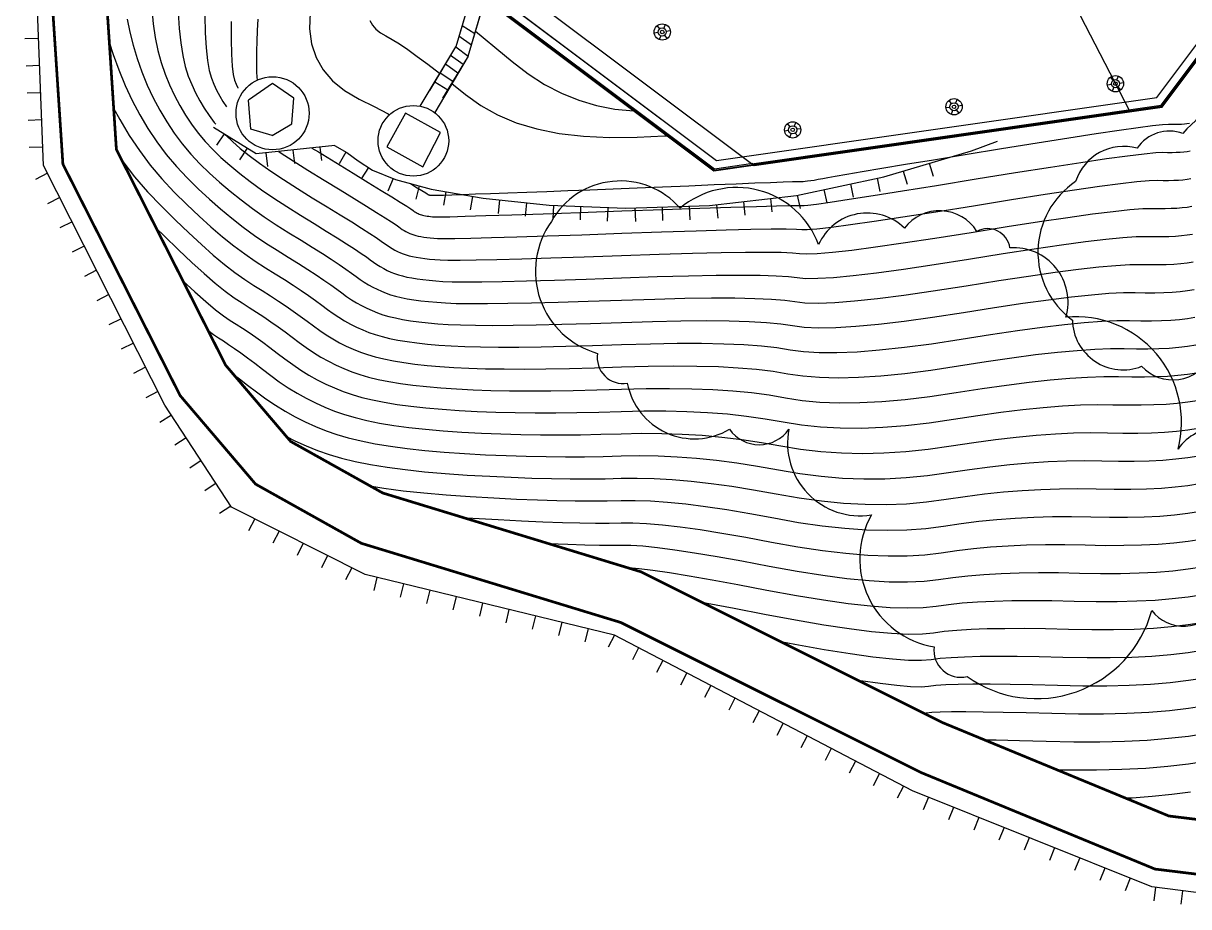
# Model space of a CAD drawing. Extents: x 351134 to 737836, y 2693212 to 3319468.
# Drawn here: x 365582 to 451369, y 3061226 to 3126226 of the extents above; entities that cross this region are included whole.
import ezdxf

# ---------------------------------------------------------------- set-up
doc = ezdxf.new("R2010")
doc.units = 0
doc.linetypes.add('0', pattern=[1, 1])
for name, color, linetype in [('00景观层', 10, 'CONTINUOUS'), ('01佛教小品', 2, 'CONTINUOUS'), ('01小品', 2, 'CONTINUOUS'), ('DGX', 8, 'CONTINUOUS'), ('DLSS', 4, 'CONTINUOUS'), ('DMTZ', 3, 'CONTINUOUS'), ('地貌3', 4, '0'), ('垣栅', 8, '0'), ('居民地', 4, '0'), ('绿化', 3, 'CONTINUOUS')]:
    doc.layers.add(name, color=color, linetype=linetype)
doc.linetypes.add('FENCELINE2', pattern='A,6.35,-2.54,[132,ltypeshp.shx,S=2.54,R=0,X=-2.54,Y=0],-2.54,25.4', length=36.83)

msp = doc.modelspace()

# ---------------------------------------------------------------- linework, layer by layer
at = {"layer": '00景观层', "color": 8}
for p, q in [((449014, 3120757, -355302), (466848, 3144539, -355302)), ((392835, 3133962, -355302), (416617, 3116128, -355302)), ((416617, 3116128, -355302), (449014, 3120757, -355302))]:
    msp.add_line(p, q, dxfattribs=at)
at = {"layer": '00景观层', "color": 31, "linetype": 'FENCELINE2', "ltscale": 150}
msp.add_line((449386, 3120129, -355302), (453063, 3125031, -355302), dxfattribs=at)
at = {"layer": '00景观层', "color": 31, "linetype": 'FENCELINE2'}
for p, q in [((449386, 3120129, -355302), (453063, 3125031, -355302)), ((419405, 3115844, -355302), (449386, 3120129, -355302))]:
    msp.add_line(p, q, dxfattribs=at)
at = {"layer": '00景观层', "color": 11, "linetype": 'Continuous'}
for p in [(419216, 3115893, -355302), (419426, 3115923, -355302)]:
    msp.add_line(p, (449345, 3120199, -355302), dxfattribs=at)
at = {"layer": '00景观层', "color": 11, "linetype": 'Continuous', "elevation": -355302}
for points in [[(419311, 3115755), (416415, 3115341), (392136, 3133548), (387843, 3163591), (406050, 3187870), (415790, 3189262), (419777, 3189831)], [(419290, 3115903), (416456, 3115498), (392276, 3133631), (388000, 3163550), (406133, 3187730), (415811, 3189113), (419798, 3189683)]]:
    msp.add_lwpolyline(points, dxfattribs=at)
at = {"layer": '00景观层', "color": 8, "elevation": -355302, "flags": 128}
msp.add_lwpolyline([(388629, 3163389), (392835, 3133962), (416617, 3116128), (449014, 3120757), (466848, 3144539)], dxfattribs=at)
at = {"layer": '00景观层', "color": 11, "linetype": 'Continuous', "elevation": -355302, "flags": 128}
msp.add_lwpolyline([(391493, 3159253), (395106, 3133973), (419385, 3115766), (449428, 3120059), (453104, 3124961)], dxfattribs=at)
at = {"layer": '00景观层', "linetype": 'Continuous', "flags": 128}
for points, elevation in [([(399087, 3130141), (397425, 3124492)], -317242), ([(398329, 3123807), (399993, 3129454)], -317242), ([(398571, 3124626), (397653, 3125268)], -317066), ([(398812, 3125446), (397881, 3126044)], -316889), ([(394802, 3120129), (397425, 3124492)], -318392), ([(397425, 3124492), (398329, 3123807)], -317244), ([(398329, 3123807), (395864, 3119652)], -317242), ([(397953, 3123188), (397039, 3123850)], -317473), ([(397577, 3122569), (396653, 3123209)], -317703), ([(395882, 3121926), (396826, 3121331)], -318162), ([(397202, 3121950), (396268, 3122567)], -317934)]:
    msp.add_lwpolyline(points, dxfattribs=dict(at, elevation=elevation))
at = {"layer": '00景观层', "linetype": 'Continuous'}
for points in [[(399087, 3130141), (397425, 3124492)], [(398329, 3123807), (399993, 3129454)], [(398571, 3124626), (397653, 3125268)], [(398812, 3125446), (397881, 3126044)], [(394802, 3120129), (397425, 3124492)], [(397425, 3124492), (398329, 3123807)], [(398329, 3123807), (395864, 3119652)], [(397953, 3123188), (397039, 3123850)], [(397577, 3122569), (396653, 3123209)], [(395882, 3121926), (396826, 3121331)], [(397202, 3121950), (396268, 3122567)]]:
    msp.add_lwpolyline(points, dxfattribs=at)
at = {"layer": '00景观层', "color": 31, "linetype": 'FENCELINE2', "ltscale": 150}
msp.add_lwpolyline([(399582, 3128059), (416436, 3115420), (449386, 3120129), (449386, 3120129)], dxfattribs=at)
at = {"layer": '00景观层', "color": 11, "linetype": 'Continuous'}
msp.add_lwpolyline([(419426, 3115923), (449345, 3120199), (453021, 3125101)], dxfattribs=at)
at = {"layer": '00景观层', "color": 8}
msp.add_lwpolyline([(419426, 3115923), (449345, 3120199)], dxfattribs=at)
at = {"layer": '00景观层', "linetype": 'Continuous'}
for centre, radius in [((383931, 3119606, -318900), 2691), ((383931, 3119606, -318900), 2691), ((394295, 3117580, -544830), 2599), ((394295, 3117580, -544830), 2599)]:
    msp.add_circle(centre, radius, dxfattribs=at)
at = {"layer": '01佛教小品', "linetype": 'Continuous'}
for p, q in [((412840, 3126143, -355302), (412728, 3125863, -355302)), ((412320, 3125543, -355302), (412022, 3125501, -355302)), ((412432, 3125821, -355302), (412246, 3126058, -355302)), ((412505, 3125308, -355302), (412393, 3125029, -355302)), ((412987, 3125114, -355302), (412801, 3125351, -355302)), ((413210, 3125671, -355302), (412912, 3125628, -355302)), ((445605, 3122254, -355302), (445791, 3122017, -355302)), ((446087, 3122059, -355302), (446199, 3122338, -355302)), ((446271, 3121824, -355302), (446569, 3121866, -355302)), ((445381, 3121697, -355302), (445679, 3121739, -355302)), ((445752, 3121225, -355302), (445864, 3121504, -355302)), ((446160, 3121546, -355302), (446346, 3121310, -355302)), ((433911, 3120319, -355302), (433726, 3120556, -355302)), ((434320, 3120641, -355302), (434207, 3120361, -355302)), ((434690, 3120169, -355302), (434392, 3120126, -355302)), ((433800, 3120042, -355302), (433502, 3119999, -355302)), ((433985, 3119806, -355302), (433873, 3119527, -355302)), ((434467, 3119612, -355302), (434281, 3119849, -355302)), ((422032, 3118621, -355302), (421846, 3118858, -355302)), ((422440, 3118943, -355302), (422328, 3118664, -355302)), ((422811, 3118471, -355302), (422513, 3118429, -355302)), ((421921, 3118344, -355302), (421623, 3118301, -355302)), ((422105, 3118109, -355302), (421993, 3117829, -355302)), ((422587, 3117914, -355302), (422401, 3118151, -355302))]:
    msp.add_line(p, q, dxfattribs=at)
for centre, radius in [((412616, 3125586, -355302), 600), ((412616, 3125586, -355302), 299), ((412616, 3125586, -355302), 131), ((445975, 3121782, -355302), 600), ((445975, 3121782, -355302), 299), ((445975, 3121782, -355302), 131), ((434096, 3120084, -355302), 600), ((434096, 3120084, -355302), 299), ((434096, 3120084, -355302), 131), ((422217, 3118386, -355302), 600), ((422217, 3118386, -355302), 299), ((422217, 3118386, -355302), 131)]:
    msp.add_circle(centre, radius, dxfattribs=at)
at = {"layer": '01小品', "color": 2, "linetype": '0'}
for points, elevation in [([(385501, 3120716), (383930, 3121797), (382161, 3120581)], -319082), ([(383895, 3117974), (382328, 3118436), (382158, 3120576)], -319082), ([(385352, 3118824), (385501, 3120707)], -319082), ([(396293, 3118194), (393727, 3119614), (392354, 3117133), (394994, 3115673), (396293, 3118194)], -318478), ([(383895, 3117974), (385352, 3118824)], -319082)]:
    msp.add_lwpolyline(points, dxfattribs=dict(at, elevation=elevation))
for points in [[(385501, 3120716), (383930, 3121797), (382161, 3120581)], [(383895, 3117974), (382328, 3118436), (382158, 3120576)], [(385352, 3118824), (385501, 3120707)], [(396293, 3118194), (393727, 3119614), (392354, 3117133), (394994, 3115673), (396293, 3118194)], [(383895, 3117974), (385352, 3118824)]]:
    msp.add_lwpolyline(points, dxfattribs=at)
at = {"layer": 'DGX', "color": 8, "linetype": 'Continuous'}
for points, elevation in [([(375033, 3127243), (375140, 3126188), (375292, 3125185), (375489, 3124236), (375731, 3123340), (376018, 3122496), (376344, 3121695), (376702, 3120924), (377093, 3120184), (377516, 3119474), (377972, 3118795), (378460, 3118146), (378981, 3117528), (379534, 3116940), (380134, 3116364), (380792, 3115779), (381511, 3115187), (382289, 3114586), (383126, 3113977), (384023, 3113360), (384979, 3112735), (385994, 3112102), (386989, 3111493), (387883, 3110941), (388676, 3110446), (389368, 3110007), (389959, 3109625), (390449, 3109299), (390839, 3109031), (391127, 3108819), (391367, 3108641), (391612, 3108475), (391862, 3108320), (392118, 3108178), (392378, 3108047), (392643, 3107927), (392913, 3107820), (393189, 3107724), (393483, 3107638), (393811, 3107559), (394171, 3107487), (394565, 3107422), (394991, 3107365), (395451, 3107315), (395944, 3107271), (396470, 3107236), (397150, 3107211), (398106, 3107204), (399337, 3107212), (400844, 3107237), (402626, 3107278), (404683, 3107336), (407016, 3107409), (409625, 3107499), (412230, 3107586), (414552, 3107648), (416591, 3107686), (418348, 3107700), (419822, 3107691), (421014, 3107657), (421922, 3107599), (422548, 3107517), (423170, 3107457), (424064, 3107462), (425231, 3107533), (426672, 3107670), (428385, 3107873), (430371, 3108143), (432630, 3108478), (435163, 3108879), (437702, 3109285), (439983, 3109634), (442006, 3109927), (443771, 3110164), (445277, 3110344), (446525, 3110468), (447514, 3110535), (448245, 3110546), (448831, 3110535), (449384, 3110535), (449903, 3110548), (450390, 3110573), (450843, 3110610), (451264, 3110659), (451652, 3110720)], 52698), ([(376987, 3127023), (377057, 3125852), (377166, 3124798), (377313, 3123863), (377498, 3123045), (377722, 3122345), (377977, 3121716), (378258, 3121112), (378565, 3120531), (378897, 3119974), (379255, 3119441), (379638, 3118932), (379742, 3118808)], 53698), ([(386689, 3127020), (386653, 3125819), (386801, 3124715), (387133, 3123709), (387648, 3122799), (388347, 3121986), (389230, 3121270), (390296, 3120651), (391409, 3120094), (392431, 3119562), (392544, 3119501)], 57698), ([(373223, 3126524), (373419, 3125572), (373666, 3124609), (373965, 3123634), (374315, 3122647), (374711, 3121673), (375146, 3120737), (375621, 3119837), (376135, 3118974), (376689, 3118149), (377282, 3117360), (377915, 3116609), (378588, 3115895), (379296, 3115207), (380035, 3114534), (380806, 3113876), (381608, 3113233), (382442, 3112605), (383307, 3111992), (384204, 3111395), (385132, 3110812), (386035, 3110258), (386857, 3109749), (387597, 3109282), (388256, 3108860), (388834, 3108481), (389330, 3108145), (389746, 3107853), (390079, 3107605), (390376, 3107385), (390678, 3107180), (390987, 3106990), (391301, 3106814), (391622, 3106653), (391950, 3106506), (392283, 3106373), (392623, 3106255), (392986, 3106149), (393389, 3106051), (393834, 3105962), (394320, 3105883), (394846, 3105812), (395413, 3105750), (396021, 3105697), (396670, 3105652), (397458, 3105621), (398483, 3105606), (399746, 3105607), (401246, 3105625), (402984, 3105659), (404959, 3105710), (407171, 3105777), (409621, 3105861), (412068, 3105939), (414271, 3105992), (416231, 3106017), (417948, 3106016), (419420, 3105989), (420650, 3105935), (421635, 3105855), (422378, 3105748), (423117, 3105662), (424096, 3105641), (425313, 3105687), (426769, 3105800), (428463, 3105979), (430396, 3106224), (432568, 3106536), (434979, 3106914), (437393, 3107299), (439577, 3107630), (441531, 3107906), (443253, 3108129), (444745, 3108298), (446006, 3108413), (447037, 3108474), (447837, 3108482), (448502, 3108469), (449131, 3108470), (449722, 3108484), (450275, 3108513), (450791, 3108555), (451269, 3108610), (451710, 3108679)], 51698), ([(378941, 3126803), (378974, 3125516), (379039, 3124411), (379136, 3123490), (379265, 3122751), (379425, 3122194), (379610, 3121738), (379814, 3121299), (380037, 3120877), (380278, 3120473), (380536, 3120089)], 54698), ([(380886, 3126365), (380885, 3125041), (380910, 3123946), (380958, 3123082), (381031, 3122448), (381128, 3122043), (381244, 3121760), (381371, 3121487), (381385, 3121459)], 55698), ([(382841, 3126533), (382794, 3125686), (382765, 3124896), (382746, 3124196), (382737, 3123587), (382737, 3123068), (382746, 3122638), (382765, 3122300), (382794, 3122051), (382795, 3122045)], 56698), ([(391090, 3126424), (391280, 3126088), (391538, 3125788), (391864, 3125524), (392257, 3125295), (392723, 3125043), (393266, 3124710), (393886, 3124293), (394583, 3123795), (395356, 3123214), (396207, 3122551), (396241, 3122523)], 58698), ([(398871, 3125646), (399437, 3125177), (400446, 3124339), (401559, 3123414), (402740, 3122508), (403953, 3121731), (405199, 3121083), (406478, 3120563), (407788, 3120172), (409132, 3119910), (410508, 3119776), (410627, 3119776)], 59698), ([(371919, 3124755), (372198, 3123928), (372612, 3122798), (373077, 3121652), (373590, 3120549), (374149, 3119490), (374754, 3118475), (375406, 3117503), (376105, 3116575), (376850, 3115690), (377641, 3114850), (378458, 3114050), (379278, 3113289), (380101, 3112565), (380928, 3111880), (381758, 3111233), (382592, 3110625), (383429, 3110054), (384269, 3109522), (385080, 3109024), (385830, 3108556), (386518, 3108119), (387144, 3107712), (387709, 3107336), (388211, 3106991), (388653, 3106676), (389032, 3106391), (389384, 3106130), (389744, 3105886), (390111, 3105660), (390485, 3105451), (390867, 3105259), (391256, 3105084), (391653, 3104926), (392056, 3104786), (392488, 3104659), (392968, 3104543), (393497, 3104438), (394075, 3104343), (394701, 3104259), (395375, 3104185), (396098, 3104122), (396869, 3104069), (397765, 3104030), (398860, 3104008), (400154, 3104002), (401648, 3104013), (403341, 3104040), (405234, 3104084), (407326, 3104145), (409617, 3104222), (411907, 3104293), (413991, 3104335), (415871, 3104348), (417547, 3104332), (419019, 3104288), (420286, 3104214), (421348, 3104111), (422207, 3103979), (423065, 3103867), (424127, 3103821), (425394, 3103842), (426866, 3103930), (428542, 3104084), (430422, 3104306), (432506, 3104595), (434795, 3104950), (437085, 3105313), (439171, 3105625), (441055, 3105886), (442736, 3106095), (444213, 3106253), (445488, 3106359), (446559, 3106414), (447428, 3106418), (448174, 3106403), (448878, 3106404), (449540, 3106421), (450160, 3106452), (450738, 3106499), (451274, 3106562), (451768, 3106639)], 50698), ([(397121, 3121817), (397135, 3121806), (398140, 3120978), (399250, 3120169), (400494, 3119480), (401872, 3118910), (403384, 3118460), (405030, 3118129), (406811, 3117918), (408725, 3117827), (410773, 3117855), (412791, 3117937), (413066, 3117947)], 58698), ([(372233, 3119983), (372676, 3119143), (373373, 3117975), (374123, 3116857), (374927, 3115789), (375784, 3114772), (376695, 3113805), (377620, 3112893), (378521, 3112043), (379397, 3111255), (380248, 3110527), (381075, 3109861), (381877, 3109257), (382654, 3108713), (383407, 3108231), (384126, 3107789), (384803, 3107364), (385439, 3106956), (386032, 3106565), (386583, 3106192), (387092, 3105836), (387560, 3105498), (387985, 3105177), (388393, 3104875), (388810, 3104592), (389235, 3104330), (389669, 3104087), (390112, 3103865), (390563, 3103662), (391022, 3103479), (391490, 3103316), (391991, 3103170), (392547, 3103035), (393160, 3102913), (393830, 3102803), (394555, 3102706), (395337, 3102620), (396175, 3102547), (397069, 3102486), (398072, 3102439), (399237, 3102410), (400563, 3102397), (402050, 3102400), (403699, 3102421), (405509, 3102458), (407481, 3102512), (409614, 3102583), (411745, 3102647), (413711, 3102679), (415512, 3102679), (417147, 3102648), (418617, 3102586), (419922, 3102492), (421061, 3102367), (422036, 3102210), (423012, 3102072), (424159, 3102000), (425476, 3101996), (426963, 3102059), (428620, 3102190), (430447, 3102388), (432444, 3102653), (434611, 3102986), (436776, 3103328), (438765, 3103621), (440579, 3103865), (442218, 3104061), (443681, 3104207), (444969, 3104305), (446082, 3104354), (447019, 3104354), (447845, 3104338), (448625, 3104339), (449358, 3104357), (450045, 3104392), (450685, 3104444), (451279, 3104513), (451826, 3104599)], 49698), ([(394088, 3114429), (394461, 3114202), (394925, 3113917), (395210, 3113741), (395316, 3113674), (395332, 3113662), (395348, 3113651), (395365, 3113641), (395382, 3113631), (395399, 3113623), (395417, 3113615), (395435, 3113608), (395453, 3113601), (395473, 3113595), (395495, 3113590), (395519, 3113585), (395545, 3113581), (395573, 3113577), (395604, 3113574), (395636, 3113571), (395671, 3113569), (395790, 3113570), (396074, 3113577), (396523, 3113591), (397137, 3113611), (397916, 3113637), (398860, 3113670), (399969, 3113709), (401244, 3113754), (402639, 3113805), (404112, 3113860), (405662, 3113919), (407289, 3113982), (408994, 3114050), (410776, 3114122), (412635, 3114198), (414571, 3114278), (416429, 3114355), (418052, 3114421), (419441, 3114476), (420594, 3114521), (421513, 3114554), (422198, 3114577), (422648, 3114589), (422863, 3114591), (422979, 3114592), (423132, 3114603), (423320, 3114624), (423546, 3114655), (423807, 3114696), (424105, 3114747), (424440, 3114808), (424810, 3114880), (425350, 3114980), (426192, 3115128), (427335, 3115323), (428781, 3115565), (430528, 3115855), (432577, 3116192), (434927, 3116577), (437580, 3117009), (440225, 3117436), (442553, 3117805), (444566, 3118116), (446261, 3118369), (447641, 3118564), (448704, 3118702), (449450, 3118781), (449881, 3118802), (450145, 3118797), (450395, 3118797), (450629, 3118803), (450849, 3118814), (451054, 3118831), (451244, 3118853), (451419, 3118880)], 56698), ([(380427, 3118042), (380481, 3117985), (380971, 3117521), (381550, 3117025), (382215, 3116497), (382969, 3115939), (383810, 3115349), (384738, 3114728), (385754, 3114076), (386857, 3113392), (387944, 3112728), (388910, 3112134), (389755, 3111609), (390480, 3111154), (391085, 3110769), (391568, 3110454), (391932, 3110208), (392174, 3110032), (392358, 3109896), (392546, 3109769), (392738, 3109650), (392934, 3109541), (393133, 3109441), (393337, 3109349), (393544, 3109267), (393755, 3109193), (393980, 3109127), (394232, 3109067), (394508, 3109012), (394810, 3108962), (395137, 3108918), (395489, 3108879), (395867, 3108846), (396270, 3108819), (396843, 3108802), (397729, 3108802), (398929, 3108817), (400442, 3108849), (402268, 3108897), (404408, 3108961), (406862, 3109042), (409628, 3109138), (412391, 3109232), (414832, 3109304), (416951, 3109355), (418748, 3109385), (420224, 3109392), (421377, 3109379), (422209, 3109343), (422719, 3109287), (423222, 3109252), (424032, 3109283), (425150, 3109379), (426574, 3109541), (428306, 3109768), (430346, 3110061), (432692, 3110419), (435346, 3110843), (438011, 3111270), (440389, 3111638), (442482, 3111948), (444288, 3112198), (445809, 3112389), (447043, 3112522), (447992, 3112595), (448654, 3112610), (449159, 3112600), (449636, 3112601), (450085, 3112612), (450505, 3112633), (450896, 3112665), (451259, 3112707), (451593, 3112760)], 53698), ([(384389, 3116791), (384493, 3116721), (385453, 3116096), (386529, 3115416), (387720, 3114682), (388898, 3113963), (389936, 3113326), (390835, 3112772), (391592, 3112301), (392210, 3111913), (392687, 3111608), (393025, 3111386), (393221, 3111246), (393349, 3111151), (393480, 3111063), (393614, 3110980), (393750, 3110904), (393889, 3110835), (394030, 3110771), (394174, 3110714), (394321, 3110663), (394478, 3110617), (394653, 3110575), (394845, 3110536), (395055, 3110502), (395282, 3110471), (395527, 3110444), (395790, 3110421), (396071, 3110402), (396536, 3110393), (397352, 3110400), (398520, 3110423), (400040, 3110461), (401911, 3110516), (404133, 3110587), (406707, 3110674), (409632, 3110777), (412553, 3110878), (415112, 3110961), (417311, 3111024), (419149, 3111069), (420625, 3111094), (421741, 3111100), (422496, 3111087), (422890, 3111056), (423275, 3111047), (424001, 3111103), (425068, 3111225), (426477, 3111411), (428228, 3111662), (430320, 3111979), (432754, 3112361), (435530, 3112807), (438319, 3113256), (440795, 3113643), (442957, 3113968), (444806, 3114232), (446341, 3114435), (447562, 3114576), (448469, 3114656), (449063, 3114674), (449488, 3114666), (449889, 3114666), (450266, 3114676), (450619, 3114694), (450949, 3114720), (451254, 3114756), (451535, 3114800)], 54698), ([(386831, 3117051), (387304, 3116757), (388582, 3115973), (389853, 3115198), (390963, 3114519), (391914, 3113936), (392705, 3113448), (393335, 3113057), (393806, 3112762), (394118, 3112563), (394269, 3112460), (394341, 3112407), (394414, 3112357), (394489, 3112311), (394566, 3112268), (394644, 3112229), (394723, 3112193), (394805, 3112161), (394887, 3112132), (394975, 3112106), (395074, 3112082), (395182, 3112061), (395300, 3112041), (395428, 3112024), (395566, 3112009), (395713, 3111996), (395871, 3111985), (396229, 3111984), (396975, 3111998), (398112, 3112028), (399638, 3112074), (401553, 3112135), (403858, 3112213), (406552, 3112307), (409636, 3112416), (412714, 3112525), (415392, 3112617), (417671, 3112693), (419549, 3112753), (421027, 3112795), (422105, 3112822), (422783, 3112832), (423061, 3112825), (423327, 3112842), (423969, 3112924), (424987, 3113070), (426380, 3113281), (428150, 3113557), (430295, 3113897), (432816, 3114302), (435714, 3114771), (438628, 3115241), (441201, 3115647), (443433, 3115989), (445323, 3116267), (446872, 3116480), (448080, 3116630), (448947, 3116716), (449472, 3116738), (449817, 3116731), (450142, 3116732), (450448, 3116739), (450734, 3116754), (451001, 3116776), (451249, 3116804), (451477, 3116840)], 55698), ([(372843, 3116132), (372901, 3116050), (373776, 3114932), (374725, 3113835), (375748, 3112759), (376782, 3111736), (377763, 3110798), (378692, 3109944), (379568, 3109174), (380391, 3108489), (381161, 3107889), (381879, 3107373), (382544, 3106941), (383172, 3106554), (383777, 3106171), (384360, 3105792), (384920, 3105418), (385458, 3105048), (385973, 3104682), (386467, 3104320), (386937, 3103963), (387402, 3103619), (387876, 3103298), (388360, 3103000), (388853, 3102724), (389356, 3102471), (389869, 3102240), (390392, 3102032), (390924, 3101847), (391493, 3101680), (392126, 3101528), (392824, 3101389), (393585, 3101264), (394410, 3101152), (395299, 3101055), (396252, 3100972), (397269, 3100903), (398379, 3100849), (399614, 3100812), (400971, 3100791), (402452, 3100788), (404056, 3100802), (405784, 3100832), (407636, 3100880), (409610, 3100944), (411584, 3101000), (413431, 3101022), (415152, 3101010), (416747, 3100964), (418215, 3100884), (419558, 3100771), (420774, 3100623), (421865, 3100441), (422960, 3100276), (424191, 3100180), (425557, 3100150), (427060, 3100189), (428698, 3100296), (430472, 3100470), (432382, 3100712), (434428, 3101022), (436467, 3101342), (438359, 3101617), (440104, 3101845), (441700, 3102026), (443149, 3102162), (444451, 3102251), (445604, 3102293), (446610, 3102290), (447517, 3102272), (448372, 3102273), (449177, 3102293), (449930, 3102332), (450633, 3102389), (451284, 3102464), (451884, 3102559)], 48698), ([(375366, 3111154), (375944, 3110580), (377006, 3109553), (377987, 3108633), (378887, 3107822), (379707, 3107117), (380446, 3106521), (381104, 3106032), (381682, 3105651), (382217, 3105319), (382750, 3104979), (383280, 3104629), (383808, 3104271), (384332, 3103904), (384854, 3103528), (385374, 3103143), (385890, 3102749), (386410, 3102364), (386942, 3102004), (387484, 3101669), (388037, 3101360), (388601, 3101077), (389176, 3100818), (389761, 3100585), (390358, 3100378), (390996, 3100191), (391705, 3100020), (392487, 3099864), (393340, 3099724), (394264, 3099599), (395261, 3099490), (396329, 3099397), (397468, 3099319), (398687, 3099258), (399990, 3099213), (401380, 3099186), (402854, 3099176), (404414, 3099183), (406060, 3099207), (407790, 3099248), (409607, 3099306), (411422, 3099354), (413151, 3099366), (414792, 3099341), (416346, 3099280), (417814, 3099183), (419194, 3099049), (420487, 3098879), (421694, 3098672), (422907, 3098481), (424222, 3098359), (425639, 3098305), (427157, 3098319), (428777, 3098401), (430498, 3098552), (432320, 3098770), (434244, 3099057), (436159, 3099357), (437953, 3099612), (439628, 3099824), (441183, 3099992), (442617, 3100116), (443932, 3100196), (445127, 3100233), (446201, 3100226), (447188, 3100207), (448120, 3100208), (448995, 3100230), (449815, 3100271), (450580, 3100333), (451289, 3100416), (451942, 3100519)], 47698), ([(377330, 3107279), (378207, 3106469), (379023, 3105746), (379731, 3105153), (380329, 3104692), (380819, 3104361), (381263, 3104084), (381724, 3103786), (382201, 3103466), (382696, 3103124), (383207, 3102760), (383735, 3102373), (384281, 3101965), (384843, 3101535), (385419, 3101109), (386008, 3100710), (386608, 3100339), (387221, 3099997), (387846, 3099683), (388482, 3099396), (389131, 3099138), (389792, 3098909), (390498, 3098702), (391284, 3098512), (392150, 3098339), (393095, 3098184), (394119, 3098046), (395222, 3097925), (396406, 3097822), (397668, 3097736), (398994, 3097667), (400367, 3097615), (401788, 3097581), (403256, 3097564), (404772, 3097564), (406335, 3097581), (407945, 3097615), (409603, 3097667), (411261, 3097707), (412870, 3097709), (414432, 3097672), (415946, 3097596), (417412, 3097481), (418830, 3097327), (420201, 3097135), (421523, 3096903), (422855, 3096686), (424254, 3096538), (425721, 3096459), (427254, 3096448), (428855, 3096507), (430523, 3096633), (432258, 3096829), (434060, 3097093), (435850, 3097371), (437547, 3097608), (439153, 3097803), (440665, 3097957), (442086, 3098070), (443414, 3098142), (444649, 3098172), (445793, 3098162), (446860, 3098141), (447867, 3098143), (448814, 3098166), (449701, 3098211), (450527, 3098278), (451294, 3098367), (452000, 3098478)], 46698), ([(379174, 3103640), (379579, 3103326), (379956, 3103071), (380308, 3102850), (380697, 3102594), (381122, 3102303), (381584, 3101977), (382082, 3101615), (382616, 3101219), (383188, 3100788), (383795, 3100322), (384428, 3099853), (385074, 3099416), (385733, 3099009), (386405, 3098633), (387090, 3098289), (387789, 3097975), (388501, 3097692), (389226, 3097439), (390001, 3097212), (390863, 3097004), (391813, 3096815), (392850, 3096644), (393973, 3096493), (395184, 3096361), (396482, 3096247), (397868, 3096153), (399301, 3096076), (400744, 3096017), (402196, 3095976), (403658, 3095952), (405129, 3095945), (406610, 3095955), (408100, 3095983), (409599, 3096028), (411099, 3096061), (412590, 3096053), (414072, 3096003), (415546, 3095912), (417010, 3095780), (418466, 3095606), (419914, 3095391), (421352, 3095134), (422802, 3094891), (424286, 3094718), (425802, 3094613), (427351, 3094578), (428933, 3094612), (430548, 3094715), (432196, 3094887), (433877, 3095129), (435541, 3095386), (437141, 3095603), (438677, 3095783), (440148, 3095923), (441554, 3096025), (442895, 3096088), (444172, 3096112), (445384, 3096098), (446531, 3096076), (447614, 3096077), (448632, 3096102), (449586, 3096151), (450475, 3096223), (451299, 3096319), (452058, 3096438)], 45698), ([(381039, 3100409), (381497, 3100065), (382095, 3099610), (382748, 3099108), (383436, 3098598), (384139, 3098122), (384857, 3097679), (385589, 3097270), (386335, 3096895), (387095, 3096553), (387870, 3096245), (388660, 3095970), (389504, 3095723), (390442, 3095496), (391476, 3095290), (392605, 3095105), (393828, 3094940), (395146, 3094796), (396559, 3094672), (398067, 3094569), (399608, 3094486), (401121, 3094419), (402605, 3094371), (404060, 3094339), (405487, 3094326), (406885, 3094329), (408255, 3094350), (409596, 3094389), (410938, 3094415), (412310, 3094396), (413712, 3094334), (415145, 3094228), (416609, 3094078), (418102, 3093884), (419627, 3093647), (421181, 3093365), (422750, 3093096), (424318, 3092897), (425884, 3092768), (427448, 3092708), (429012, 3092718), (430573, 3092797), (432134, 3092946), (433693, 3093165), (435233, 3093400), (436736, 3093599), (438201, 3093762), (439630, 3093889), (441022, 3093979), (442377, 3094034), (443694, 3094052), (444975, 3094034), (446203, 3094010), (447361, 3094012), (448451, 3094038), (449471, 3094090), (450422, 3094168), (451304, 3094270), (452116, 3094398)], 44698), ([(384958, 3095813), (385579, 3095501), (386402, 3095131), (387240, 3094798), (388093, 3094501), (389006, 3094233), (390021, 3093988), (391139, 3093766), (392360, 3093565), (393683, 3093387), (395108, 3093231), (396636, 3093097), (398267, 3092986), (399916, 3092895), (401498, 3092821), (403013, 3092765), (404462, 3092727), (405845, 3092706), (407160, 3092703), (408410, 3092718), (409592, 3092750), (410776, 3092768), (412030, 3092740), (413353, 3092665), (414745, 3092544), (416207, 3092376), (417739, 3092163), (419340, 3091902), (421010, 3091596), (422698, 3091301), (424349, 3091077), (425965, 3090922), (427545, 3090838), (429090, 3090823), (430599, 3090879), (432072, 3091005), (433509, 3091200), (434924, 3091414), (436330, 3091595), (437726, 3091741), (439113, 3091854), (440490, 3091934), (441858, 3091979), (443217, 3091991), (444566, 3091970), (445874, 3091944), (447108, 3091946), (448269, 3091975), (449356, 3092030), (450369, 3092112), (451309, 3092222), (452175, 3092358)], 43698), ([(391101, 3092192), (392115, 3092025), (393537, 3091834), (395070, 3091666), (396713, 3091523), (398467, 3091403), (400223, 3091304), (401875, 3091223), (403422, 3091160), (404864, 3091115), (406202, 3091087), (407436, 3091078), (408564, 3091086), (409588, 3091112), (410615, 3091122), (411749, 3091083), (412993, 3090996), (414345, 3090860), (415805, 3090675), (417375, 3090441), (419053, 3090158), (420839, 3089827), (422645, 3089506), (424381, 3089256), (426047, 3089076), (427643, 3088967), (429168, 3088929), (430624, 3088961), (432010, 3089063), (433326, 3089236), (434615, 3089429), (435924, 3089590), (437250, 3089721), (438595, 3089820), (439958, 3089888), (441340, 3089925), (442739, 3089931), (444158, 3089906), (445546, 3089879), (446856, 3089881), (448088, 3089911), (449241, 3089970), (450316, 3090057), (451314, 3090173), (452233, 3090318)], 42698), ([(397924, 3089870), (398666, 3089820), (400530, 3089713), (402252, 3089625), (403830, 3089555), (405266, 3089503), (406560, 3089468), (407711, 3089452), (408719, 3089453), (409585, 3089473), (410453, 3089476), (411469, 3089427), (412633, 3089327), (413944, 3089176), (415404, 3088973), (417011, 3088719), (418766, 3088414), (420668, 3088058), (422593, 3087711), (424413, 3087435), (426128, 3087231), (427740, 3087097), (429247, 3087034), (430649, 3087042), (431948, 3087122), (433142, 3087272), (434307, 3087443), (435518, 3087586), (436775, 3087700), (438077, 3087786), (439426, 3087843), (440821, 3087871), (442262, 3087870), (443749, 3087841), (445217, 3087813), (446603, 3087815), (447906, 3087847), (449126, 3087910), (450264, 3088002), (451319, 3088125), (452291, 3088277)], 41698), ([(404216, 3087951), (404239, 3087950), (405669, 3087890), (406918, 3087849), (407986, 3087826), (408874, 3087821), (409581, 3087834), (410292, 3087829), (411189, 3087771), (412273, 3087658), (413544, 3087492), (415002, 3087272), (416647, 3086998), (418479, 3086670), (420497, 3086289), (422540, 3085916), (424444, 3085615), (426210, 3085385), (427837, 3085227), (429325, 3085140), (430675, 3085124), (431886, 3085180), (432958, 3085308), (433998, 3085458), (435112, 3085582), (436299, 3085680), (437560, 3085751), (438894, 3085797), (440303, 3085817), (441784, 3085810), (443340, 3085777), (444889, 3085748), (446350, 3085750), (447724, 3085784), (449011, 3085849), (450211, 3085947), (451324, 3086076), (452349, 3086237)], 40698), ([(410002, 3086186), (410130, 3086183), (410909, 3086114), (411913, 3085989), (413144, 3085808), (414600, 3085570), (416283, 3085276), (418192, 3084926), (420326, 3084520), (422488, 3084121), (424476, 3083794), (426291, 3083539), (427934, 3083356), (429403, 3083245), (430700, 3083206), (431824, 3083239), (432774, 3083343), (433689, 3083472), (434706, 3083577), (435823, 3083659), (437042, 3083717), (438362, 3083751), (439784, 3083762), (441307, 3083750), (442931, 3083713), (444560, 3083682), (446097, 3083684), (447543, 3083720), (448897, 3083789), (450158, 3083891), (451329, 3084027), (452407, 3084197)], 39698), ([(415539, 3083624), (415919, 3083555), (417905, 3083182), (420155, 3082751), (422435, 3082326), (424508, 3081974), (426373, 3081694), (428031, 3081486), (429482, 3081351), (430725, 3081288), (431762, 3081297), (432591, 3081379), (433381, 3081487), (434300, 3081573), (435348, 3081638), (436525, 3081683), (437831, 3081706), (439266, 3081708), (440829, 3081689), (442522, 3081649), (444232, 3081617), (445845, 3081619), (447361, 3081656), (448782, 3081729), (450106, 3081836), (451334, 3081979), (452465, 3082157)], 38698), ([(421336, 3080727), (422383, 3080531), (424539, 3080153), (426454, 3079848), (428128, 3079616), (429560, 3079456), (430751, 3079370), (431700, 3079356), (432407, 3079415), (433072, 3079501), (433894, 3079569), (434872, 3079618), (436007, 3079648), (437299, 3079660), (438747, 3079654), (440352, 3079629), (442114, 3079585), (443903, 3079551), (445592, 3079553), (447180, 3079592), (448667, 3079668), (450053, 3079781), (451339, 3079930), (452523, 3080116)], 37698), ([(426974, 3077911), (427210, 3077872), (428656, 3077662), (429881, 3077515), (430884, 3077431), (431664, 3077409), (432223, 3077451), (432763, 3077515), (433488, 3077564), (434397, 3077597), (435490, 3077614), (436767, 3077615), (438229, 3077600), (439874, 3077568), (441705, 3077521), (443575, 3077485), (445339, 3077488), (446998, 3077529), (448552, 3077608), (450000, 3077726), (451344, 3077882), (452581, 3078076)], 36698), ([(431853, 3075472), (432040, 3075486), (432455, 3075530), (433082, 3075560), (433921, 3075577), (434972, 3075580), (436235, 3075569), (437710, 3075545), (439397, 3075508), (441296, 3075457), (443246, 3075420), (445086, 3075422), (446817, 3075465), (448437, 3075548), (449948, 3075670), (451349, 3075833), (452640, 3076036)], 35698), ([(436305, 3073511), (437191, 3073491), (438920, 3073448), (440887, 3073393), (442918, 3073354), (444833, 3073357), (446635, 3073401), (448322, 3073487), (449895, 3073615), (451354, 3073785), (452698, 3073996)], 34698), ([(441648, 3071307), (442589, 3071289), (444581, 3071291), (446453, 3071338), (448207, 3071427), (449842, 3071560), (451359, 3071736), (452756, 3071956)], 33698), ([(446689, 3069227), (447200, 3069247), (448687, 3069350), (450124, 3069495), (451512, 3069683)], 32698)]:
    msp.add_lwpolyline(points, dxfattribs=dict(at, elevation=elevation))
for points in [[(376987, 3127023), (377057, 3125852), (377166, 3124798), (377313, 3123863), (377498, 3123045), (377722, 3122345), (377977, 3121716), (378258, 3121112), (378565, 3120531), (378897, 3119974), (379255, 3119441), (379638, 3118932), (379742, 3118808)], [(386689, 3127020), (386653, 3125819), (386801, 3124715), (387133, 3123709), (387648, 3122799), (388347, 3121986), (389230, 3121270), (390296, 3120651), (391409, 3120094), (392431, 3119562), (392544, 3119501)], [(378941, 3126803), (378974, 3125516), (379039, 3124411), (379136, 3123490), (379265, 3122751), (379425, 3122194), (379610, 3121738), (379814, 3121299), (380037, 3120877), (380278, 3120473), (380536, 3120089)], [(380886, 3126365), (380885, 3125041), (380910, 3123946), (380958, 3123082), (381031, 3122448), (381128, 3122043), (381244, 3121760), (381371, 3121487), (381385, 3121459)], [(382841, 3126533), (382794, 3125686), (382765, 3124896), (382746, 3124196), (382737, 3123587), (382737, 3123068), (382746, 3122638), (382765, 3122300), (382794, 3122051), (382795, 3122045)], [(391090, 3126424), (391280, 3126088), (391538, 3125788), (391864, 3125524), (392257, 3125295), (392723, 3125043), (393266, 3124710), (393886, 3124293), (394583, 3123795), (395356, 3123214), (396207, 3122551), (396241, 3122523)], [(398871, 3125646), (399437, 3125177), (400446, 3124339), (401559, 3123414), (402740, 3122508), (403953, 3121731), (405199, 3121083), (406478, 3120563), (407788, 3120172), (409132, 3119910), (410508, 3119776), (410627, 3119776)], [(397121, 3121817), (397135, 3121806), (398140, 3120978), (399250, 3120169), (400494, 3119480), (401872, 3118910), (403384, 3118460), (405030, 3118129), (406811, 3117918), (408725, 3117827), (410773, 3117855), (412791, 3117937), (413066, 3117947)], [(394088, 3114429), (394461, 3114202), (394925, 3113917), (395210, 3113741), (395316, 3113674), (395332, 3113662), (395348, 3113651), (395365, 3113641), (395382, 3113631), (395399, 3113623), (395417, 3113615), (395435, 3113608), (395453, 3113601), (395473, 3113595), (395495, 3113590), (395519, 3113585), (395545, 3113581), (395573, 3113577), (395604, 3113574), (395636, 3113571), (395671, 3113569), (395790, 3113570), (396074, 3113577), (396523, 3113591), (397137, 3113611), (397916, 3113637), (398860, 3113670), (399969, 3113709), (401244, 3113754), (402639, 3113805), (404112, 3113860), (405662, 3113919), (407289, 3113982), (408994, 3114050), (410776, 3114122), (412635, 3114198), (414571, 3114278), (416429, 3114355), (418052, 3114421), (419441, 3114476), (420594, 3114521), (421513, 3114554), (422198, 3114577), (422648, 3114589), (422863, 3114591), (422979, 3114592), (423132, 3114603), (423320, 3114624), (423546, 3114655), (423807, 3114696), (424105, 3114747), (424440, 3114808), (424810, 3114880), (425350, 3114980), (426192, 3115128), (427335, 3115323), (428781, 3115565), (430528, 3115855), (432577, 3116192), (434927, 3116577), (437580, 3117009), (440225, 3117436), (442553, 3117805), (444566, 3118116), (446261, 3118369), (447641, 3118564), (448704, 3118702), (449450, 3118781), (449881, 3118802), (450145, 3118797), (450395, 3118797), (450629, 3118803), (450849, 3118814), (451054, 3118831), (451244, 3118853), (451419, 3118880)], [(386831, 3117051), (387304, 3116757), (388582, 3115973), (389853, 3115198), (390963, 3114519), (391914, 3113936), (392705, 3113448), (393335, 3113057), (393806, 3112762), (394118, 3112563), (394269, 3112460), (394341, 3112407), (394414, 3112357), (394489, 3112311), (394566, 3112268), (394644, 3112229), (394723, 3112193), (394805, 3112161), (394887, 3112132), (394975, 3112106), (395074, 3112082), (395182, 3112061), (395300, 3112041), (395428, 3112024), (395566, 3112009), (395713, 3111996), (395871, 3111985), (396229, 3111984), (396975, 3111998), (398112, 3112028), (399638, 3112074), (401553, 3112135), (403858, 3112213), (406552, 3112307), (409636, 3112416), (412714, 3112525), (415392, 3112617), (417671, 3112693), (419549, 3112753), (421027, 3112795), (422105, 3112822), (422783, 3112832), (423061, 3112825), (423327, 3112842), (423969, 3112924), (424987, 3113070), (426380, 3113281), (428150, 3113557), (430295, 3113897), (432816, 3114302), (435714, 3114771), (438628, 3115241), (441201, 3115647), (443433, 3115989), (445323, 3116267), (446872, 3116480), (448080, 3116630), (448947, 3116716), (449472, 3116738), (449817, 3116731), (450142, 3116732), (450448, 3116739), (450734, 3116754), (451001, 3116776), (451249, 3116804), (451477, 3116840)]]:
    msp.add_lwpolyline(points, dxfattribs=at)
at = {"layer": 'DLSS', "linetype": 'Continuous'}
for p, q in [((368496, 3115863, 11466), (367641, 3128860, 11466)), ((368496, 3115863, 11466), (367641, 3128860, 11466)), ((377125, 3098835, 11466), (368496, 3115863, 11466)), ((382683, 3092317, 11466), (377125, 3098835, 11466)), ((390468, 3087963, 11466), (382683, 3092317, 11466)), ((409569, 3082136, 11466), (390468, 3087963, 11466)), ((431631, 3071112, 11466), (409569, 3082136, 11466)), ((448890, 3063993, 11466), (431631, 3071112, 11466)), ((460495, 3062578, 11466), (448890, 3063993, 11466))]:
    msp.add_line(p, q, dxfattribs=at)
at = {"layer": 'DLSS', "linetype": 'Continuous', "const_width": 200, "flags": 128}
for points, elevation in [([(460495, 3062578), (448890, 3063993), (431631, 3071112), (409569, 3082136), (390468, 3087963), (382683, 3092317), (377125, 3098835), (368496, 3115863), (367641, 3128860), (369365, 3139229), (369205, 3145721), (367730, 3156110), (368795, 3168078), (384318, 3187572), (393949, 3202084), (402332, 3209089), (408561, 3210434), (415447, 3208441), (419388, 3202655), (419782, 3194213), (419798, 3189683)], 11466), ([(460312, 3066630), (449913, 3067898), (433289, 3074755), (411057, 3085864), (392045, 3091664), (385261, 3095458), (380477, 3101068), (372433, 3116942), (371662, 3128661), (373373, 3138948), (373198, 3146052), (371755, 3156215), (372672, 3166526), (387555, 3185216), (396960, 3199387), (404140, 3205387), (408418, 3206311), (412951, 3204999), (415445, 3201338), (415782, 3194112), (415801, 3189112)], -355302)]:
    msp.add_lwpolyline(points, dxfattribs=dict(at, elevation=elevation))
at = {"layer": 'DMTZ', "linetype": 'Continuous', "flags": 128}
msp.add_lwpolyline([(583958, 3155115), (574138, 3136491), (554053, 3116506), (543489, 3102665), (531336, 3083372), (501601, 3069450), (460158, 3061226), (448644, 3062694), (431045, 3069744), (409092, 3081205), (390745, 3085664), (380915, 3090631), (375992, 3098139), (367076, 3115754), (366567, 3128473), (368068, 3139011), (367856, 3145200), (366054, 3155738), (365582, 3170567), (383610, 3188023), (392943, 3202311), (393050, 3209309), (398737, 3218066)], dxfattribs=at)
msp.add_lwpolyline([(583958, 3155115), (574138, 3136491), (554053, 3116506), (543489, 3102665), (531336, 3083372), (501601, 3069450), (460158, 3061226), (448644, 3062694), (431045, 3069744), (409092, 3081205), (390745, 3085664), (380915, 3090631), (375992, 3098139), (367076, 3115754), (366567, 3128473), (368068, 3139011), (367856, 3145200), (366054, 3155738), (365582, 3170567), (383610, 3188023), (392943, 3202311), (393050, 3209309), (398737, 3218066)], dxfattribs=at)
at = {"layer": 'DMTZ', "linetype": 'Continuous', "elevation": -355302, "flags": 128}
for points in [[(366701, 3125115), (365702, 3125075)], [(366701, 3125115), (365702, 3125075)], [(366781, 3123116), (365782, 3123076)], [(366781, 3123116), (365782, 3123076)], [(366861, 3121118), (365862, 3121078)], [(366861, 3121118), (365862, 3121078)], [(366941, 3119119), (365942, 3119079)], [(366941, 3119119), (365942, 3119079)], [(367021, 3117121), (366022, 3117081)], [(367021, 3117121), (366022, 3117081)], [(367361, 3115190), (366469, 3114739)], [(367361, 3115190), (366469, 3114739)], [(368264, 3113406), (367372, 3112954)], [(368264, 3113406), (367372, 3112954)], [(369167, 3111621), (368275, 3111170)], [(369167, 3111621), (368275, 3111170)], [(370070, 3109837), (369178, 3109385)], [(370070, 3109837), (369178, 3109385)], [(370974, 3108053), (370081, 3107601)], [(370974, 3108053), (370081, 3107601)], [(371877, 3106268), (370985, 3105816)], [(371877, 3106268), (370985, 3105816)], [(372780, 3104484), (371888, 3104032)], [(372780, 3104484), (371888, 3104032)], [(373683, 3102699), (372791, 3102248)], [(373683, 3102699), (372791, 3102248)], [(374587, 3100915), (373694, 3100463)], [(374587, 3100915), (373694, 3100463)], [(375490, 3099130), (374598, 3098679)], [(375490, 3099130), (374598, 3098679)], [(376479, 3097396), (375643, 3096847)], [(376479, 3097396), (375643, 3096847)], [(377576, 3095723), (376739, 3095175)], [(377576, 3095723), (376739, 3095175)], [(378672, 3094051), (377836, 3093502)], [(378672, 3094051), (377836, 3093502)], [(379769, 3092378), (378933, 3091830)], [(379769, 3092378), (378933, 3091830)], [(380866, 3090706), (380029, 3090157)], [(380866, 3090706), (380029, 3090157)], [(382620, 3089769), (382169, 3088877)], [(382620, 3089769), (382169, 3088877)], [(384405, 3088867), (383954, 3087975)], [(384405, 3088867), (383954, 3087975)], [(386190, 3087965), (385739, 3087073)], [(386190, 3087965), (385739, 3087073)], [(387975, 3087063), (387524, 3086171)], [(387975, 3087063), (387524, 3086171)], [(389760, 3086161), (389309, 3085269)], [(389760, 3086161), (389309, 3085269)], [(391616, 3085452), (391380, 3084480)], [(391616, 3085452), (391380, 3084480)], [(393560, 3084980), (393324, 3084008)], [(393560, 3084980), (393324, 3084008)], [(395503, 3084507), (395267, 3083536)], [(395503, 3084507), (395267, 3083536)], [(397447, 3084035), (397210, 3083063)], [(397447, 3084035), (397210, 3083063)], [(399390, 3083563), (399154, 3082591)], [(399390, 3083563), (399154, 3082591)], [(401333, 3083090), (401097, 3082119)], [(401333, 3083090), (401097, 3082119)], [(403277, 3082618), (403041, 3081646)], [(403277, 3082618), (403041, 3081646)], [(405220, 3082146), (404984, 3081174)], [(405220, 3082146), (404984, 3081174)], [(407164, 3081673), (406928, 3080702)], [(407164, 3081673), (406928, 3080702)], [(409106, 3081198), (408643, 3080311)], [(409106, 3081198), (408643, 3080311)], [(410879, 3080272), (410416, 3079385)], [(410879, 3080272), (410416, 3079385)], [(412652, 3079346), (412189, 3078460)], [(412652, 3079346), (412189, 3078460)], [(414425, 3078421), (413962, 3077534)], [(414425, 3078421), (413962, 3077534)], [(416197, 3077495), (415735, 3076609)], [(416197, 3077495), (415735, 3076609)], [(417970, 3076570), (417508, 3075683)], [(417970, 3076570), (417508, 3075683)], [(419743, 3075644), (419281, 3074757)], [(419743, 3075644), (419281, 3074757)], [(421516, 3074718), (421053, 3073832)], [(421516, 3074718), (421053, 3073832)], [(423289, 3073793), (422826, 3072906)], [(423289, 3073793), (422826, 3072906)], [(425062, 3072867), (424599, 3071981)], [(425062, 3072867), (424599, 3071981)], [(426835, 3071942), (426372, 3071055)], [(426835, 3071942), (426372, 3071055)], [(428608, 3071016), (428145, 3070130)], [(428608, 3071016), (428145, 3070130)], [(430381, 3070090), (429918, 3069204)], [(430381, 3070090), (429918, 3069204)], [(432206, 3069279), (431834, 3068350)], [(432206, 3069279), (431834, 3068350)], [(434063, 3068535), (433691, 3067607)], [(434063, 3068535), (433691, 3067607)], [(435919, 3067791), (435547, 3066863)], [(435919, 3067791), (435547, 3066863)], [(437776, 3067047), (437404, 3066119)], [(437776, 3067047), (437404, 3066119)], [(439632, 3066304), (439261, 3065375)], [(439632, 3066304), (439261, 3065375)], [(441489, 3065560), (441117, 3064632)], [(441489, 3065560), (441117, 3064632)], [(443346, 3064816), (442974, 3063888)], [(443346, 3064816), (442974, 3063888)], [(445202, 3064072), (444830, 3063144)], [(445202, 3064072), (444830, 3063144)], [(447059, 3063329), (446687, 3062400)], [(447059, 3063329), (446687, 3062400)], [(448934, 3062657), (448808, 3061665)], [(448934, 3062657), (448808, 3061665)], [(450918, 3062404), (450791, 3061412)], [(450918, 3062404), (450791, 3061412)]]:
    msp.add_lwpolyline(points, dxfattribs=at)
at = {"layer": 'DMTZ', "linetype": 'Continuous'}
for points in [[(366701, 3125115), (365702, 3125075)], [(366701, 3125115), (365702, 3125075)], [(366781, 3123116), (365782, 3123076)], [(366781, 3123116), (365782, 3123076)], [(366861, 3121118), (365862, 3121078)], [(366861, 3121118), (365862, 3121078)], [(366941, 3119119), (365942, 3119079)], [(366941, 3119119), (365942, 3119079)], [(367021, 3117121), (366022, 3117081)], [(367021, 3117121), (366022, 3117081)], [(367361, 3115190), (366469, 3114739)], [(367361, 3115190), (366469, 3114739)], [(368264, 3113406), (367372, 3112954)], [(368264, 3113406), (367372, 3112954)], [(369167, 3111621), (368275, 3111170)], [(369167, 3111621), (368275, 3111170)], [(370070, 3109837), (369178, 3109385)], [(370070, 3109837), (369178, 3109385)], [(370974, 3108053), (370081, 3107601)], [(370974, 3108053), (370081, 3107601)], [(371877, 3106268), (370985, 3105816)], [(371877, 3106268), (370985, 3105816)], [(372780, 3104484), (371888, 3104032)], [(372780, 3104484), (371888, 3104032)]]:
    msp.add_lwpolyline(points, dxfattribs=at)
at = {"layer": '地貌3', "color": 1, "linetype": '0'}
for p, q in [((380357, 3118086, -319350), (379807, 3117251, -319350)), ((380357, 3118086, -319350), (379807, 3117251, -319350)), ((380357, 3118086, -319350), (379807, 3117251, -319350)), ((380357, 3118086, -319350), (379807, 3117251, -319350)), ((382053, 3117027, -319350), (381503, 3116192, -319350)), ((382053, 3117027, -319350), (381503, 3116192, -319350)), ((382053, 3117027, -319350), (381503, 3116192, -319350)), ((382053, 3117027, -319350), (381503, 3116192, -319350)), ((383443, 3116691, -319350), (383561, 3115697, -319350)), ((383443, 3116691, -319350), (383561, 3115697, -319350)), ((383443, 3116691, -319350), (383561, 3115697, -319350)), ((383443, 3116691, -319350), (383561, 3115697, -319350)), ((385432, 3116902, -319350), (385549, 3115909, -319350)), ((385432, 3116902, -319350), (385549, 3115909, -319350)), ((385432, 3116902, -319350), (385549, 3115909, -319350)), ((385432, 3116902, -319350), (385549, 3115909, -319350)), ((387421, 3117114, -319350), (387538, 3116121, -319350)), ((387421, 3117114, -319350), (387538, 3116121, -319350)), ((387421, 3117114, -319350), (387538, 3116121, -319350)), ((387421, 3117114, -319350), (387538, 3116121, -319350)), ((389335, 3116753, -544830), (388837, 3115886, -544830)), ((389335, 3116753, -544830), (388837, 3115886, -544830)), ((389335, 3116753, -544830), (388837, 3115886, -544830)), ((389335, 3116753, -544830), (388837, 3115886, -544830)), ((432271, 3115927, -544830), (432556, 3114968, -544830)), ((432271, 3115927, -544830), (432556, 3114968, -544830)), ((432271, 3115927, -544830), (432556, 3114968, -544830)), ((432271, 3115927, -544830), (432556, 3114968, -544830)), ((390986, 3115627, -544830), (390457, 3114778, -544830)), ((390986, 3115627, -544830), (390457, 3114778, -544830)), ((390986, 3115627, -544830), (390457, 3114778, -544830)), ((390986, 3115627, -544830), (390457, 3114778, -544830)), ((430354, 3115356, -544830), (430640, 3114398, -544830)), ((430354, 3115356, -544830), (430640, 3114398, -544830)), ((430354, 3115356, -544830), (430640, 3114398, -544830)), ((430354, 3115356, -544830), (430640, 3114398, -544830)), ((392803, 3114802, -544830), (392417, 3113879, -544830)), ((392803, 3114802, -544830), (392417, 3113879, -544830)), ((392803, 3114802, -544830), (392417, 3113879, -544830)), ((392803, 3114802, -544830), (392417, 3113879, -544830)), ((394726, 3114258, -544830), (394467, 3113292, -544830)), ((394726, 3114258, -544830), (394467, 3113292, -544830)), ((394726, 3114258, -544830), (394467, 3113292, -544830)), ((394726, 3114258, -544830), (394467, 3113292, -544830)), ((426471, 3114408, -544830), (426680, 3113430, -544830)), ((426471, 3114408, -544830), (426680, 3113430, -544830)), ((426471, 3114408, -544830), (426680, 3113430, -544830)), ((426471, 3114408, -544830), (426680, 3113430, -544830)), ((428427, 3114826, -544830), (428636, 3113848, -544830)), ((428427, 3114826, -544830), (428636, 3113848, -544830)), ((428427, 3114826, -544830), (428636, 3113848, -544830)), ((428427, 3114826, -544830), (428636, 3113848, -544830)), ((396679, 3113834, -544830), (396508, 3112849, -544830)), ((396679, 3113834, -544830), (396508, 3112849, -544830)), ((396679, 3113834, -544830), (396508, 3112849, -544830)), ((396679, 3113834, -544830), (396508, 3112849, -544830)), ((398649, 3113492, -544830), (398478, 3112506, -544830)), ((398649, 3113492, -544830), (398478, 3112506, -544830)), ((398649, 3113492, -544830), (398478, 3112506, -544830)), ((398649, 3113492, -544830), (398478, 3112506, -544830)), ((420574, 3113337, -544830), (420689, 3112344, -544830)), ((420574, 3113337, -544830), (420689, 3112344, -544830)), ((420574, 3113337, -544830), (420689, 3112344, -544830)), ((420574, 3113337, -544830), (420689, 3112344, -544830)), ((422559, 3113574, 9455071), (422768, 3112596, -544830)), ((422559, 3113574, 9455071), (422768, 3112596, -544830)), ((422559, 3113574, 9455071), (422768, 3112596, -544830)), ((422559, 3113574, 9455071), (422768, 3112596, -544830)), ((424515, 3113991, -544830), (424724, 3113013, -544830)), ((424515, 3113991, -544830), (424724, 3113013, -544830)), ((424515, 3113991, -544830), (424724, 3113013, -544830)), ((424515, 3113991, -544830), (424724, 3113013, -544830)), ((400631, 3113230, -544830), (400527, 3112235, -544830)), ((400631, 3113230, -544830), (400527, 3112235, -544830)), ((400631, 3113230, -544830), (400527, 3112235, -544830)), ((400631, 3113230, -544830), (400527, 3112235, -544830)), ((402620, 3113021, -544830), (402516, 3112027, -544830)), ((402620, 3113021, -544830), (402516, 3112027, -544830)), ((402620, 3113021, -544830), (402516, 3112027, -544830)), ((402620, 3113021, -544830), (402516, 3112027, -544830)), ((404611, 3112833, -544830), (404571, 3111834, -544830)), ((404611, 3112833, -544830), (404571, 3111834, -544830)), ((404611, 3112833, -544830), (404571, 3111834, -544830)), ((404611, 3112833, -544830), (404571, 3111834, -544830)), ((406609, 3112754, -544830), (406570, 3111755, -544830)), ((406609, 3112754, -544830), (406570, 3111755, -544830)), ((406609, 3112754, -544830), (406570, 3111755, -544830)), ((406609, 3112754, -544830), (406570, 3111755, -544830)), ((408608, 3112675, -544830), (408568, 3111676, -544830)), ((408608, 3112675, -544830), (408568, 3111676, -544830)), ((408608, 3112675, -544830), (408568, 3111676, -544830)), ((408608, 3112675, -544830), (408568, 3111676, -544830)), ((410606, 3112644, -544830), (410638, 3111645, -544830)), ((410606, 3112644, -544830), (410638, 3111645, -544830)), ((410606, 3112644, -544830), (410638, 3111645, -544830)), ((410606, 3112644, -544830), (410638, 3111645, -544830)), ((412605, 3112708, -544830), (412637, 3111708, -544830)), ((412605, 3112708, -544830), (412637, 3111708, -544830)), ((412605, 3112708, -544830), (412637, 3111708, -544830)), ((412605, 3112708, -544830), (412637, 3111708, -544830)), ((414604, 3112771, -544830), (414636, 3111771, -544830)), ((414604, 3112771, -544830), (414636, 3111771, -544830)), ((414604, 3112771, -544830), (414636, 3111771, -544830)), ((414604, 3112771, -544830), (414636, 3111771, -544830)), ((416600, 3112877, -544830), (416715, 3111884, -544830)), ((416600, 3112877, -544830), (416715, 3111884, -544830)), ((416600, 3112877, -544830), (416715, 3111884, -544830)), ((416600, 3112877, -544830), (416715, 3111884, -544830)), ((418587, 3113107, -544830), (418702, 3112114, -544830)), ((418587, 3113107, -544830), (418702, 3112114, -544830)), ((418587, 3113107, -544830), (418702, 3112114, -544830)), ((418587, 3113107, -544830), (418702, 3112114, -544830))]:
    msp.add_line(p, q, dxfattribs=at)
at = {"layer": '地貌3', "color": 1, "linetype": '0', "elevation": -319350, "flags": 128}
msp.add_lwpolyline([(388502, 3117229), (382715, 3116613), (379591, 3118565)], dxfattribs=at)
msp.add_lwpolyline([(388502, 3117229), (382715, 3116613), (379591, 3118565)], dxfattribs=at)
at = {"layer": '地貌3', "color": 1, "linetype": '0'}
for points in [[(388502, 3117229), (382715, 3116613), (379591, 3118565)], [(388502, 3117229), (382715, 3116613), (379591, 3118565)], [(388498, 3117234), (389403, 3116714), (390221, 3116104), (391299, 3115432), (392981, 3114727), (395613, 3114020), (399438, 3113354), (404298, 3112846), (409934, 3112623), (416085, 3112818), (422492, 3113560), (428939, 3114935), (435383, 3116853), (437303, 3117545)], [(388498, 3117234), (389403, 3116714), (390221, 3116104), (391299, 3115432), (392981, 3114727), (395613, 3114020), (399438, 3113354), (404298, 3112846), (409934, 3112623), (416085, 3112818), (422492, 3113560), (428939, 3114935), (435383, 3116853), (437303, 3117545)]]:
    msp.add_lwpolyline(points, dxfattribs=at)
at = {"layer": '地貌3', "color": 1, "linetype": '0', "elevation": 9454170}
msp.add_lwpolyline([(388498, 3117234), (389403, 3116714), (390221, 3116104), (391299, 3115432), (392981, 3114727), (395613, 3114020), (399438, 3113354), (404298, 3112846), (409934, 3112623), (416085, 3112818), (422492, 3113560), (428939, 3114935), (435383, 3116853), (437303, 3117545)], dxfattribs=at)
msp.add_lwpolyline([(388498, 3117234), (389403, 3116714), (390221, 3116104), (391299, 3115432), (392981, 3114727), (395613, 3114020), (399438, 3113354), (404298, 3112846), (409934, 3112623), (416085, 3112818), (422492, 3113560), (428939, 3114935), (435383, 3116853), (437303, 3117545)], dxfattribs=at)
at = {"layer": '垣栅', "color": 8, "linetype": '0'}
for points, elevation in [([(399291, 3130835), (397425, 3124492)], -317242), ([(398329, 3123807), (400199, 3130154)], -317242), ([(398571, 3124626), (397653, 3125268)], -317066), ([(398812, 3125446), (397881, 3126044)], -316889), ([(395496, 3121284), (397425, 3124492)], -318392), ([(397425, 3124492), (398329, 3123807)], -317244), ([(398329, 3123807), (396450, 3120712)], -317242), ([(397953, 3123188), (397039, 3123850)], -317473), ([(397577, 3122569), (396653, 3123209)], -317703), ([(395882, 3121926), (396826, 3121331)], -318162), ([(397202, 3121950), (396268, 3122567)], -317934)]:
    msp.add_lwpolyline(points, dxfattribs=dict(at, elevation=elevation))
for points in [[(399291, 3130835), (397425, 3124492)], [(398329, 3123807), (400199, 3130154)], [(398571, 3124626), (397653, 3125268)], [(398812, 3125446), (397881, 3126044)], [(395496, 3121284), (397425, 3124492)], [(397425, 3124492), (398329, 3123807)], [(398329, 3123807), (396450, 3120712)], [(397953, 3123188), (397039, 3123850)], [(397577, 3122569), (396653, 3123209)], [(395882, 3121926), (396826, 3121331)], [(397202, 3121950), (396268, 3122567)]]:
    msp.add_lwpolyline(points, dxfattribs=at)
at = {"layer": '居民地', "color": 2, "linetype": '0'}
for points, elevation in [([(385501, 3120716), (383930, 3121797), (382161, 3120581)], -319082), ([(383895, 3117974), (382328, 3118436), (382158, 3120576)], -319082), ([(396293, 3118194), (393727, 3119614), (392354, 3117133), (394994, 3115673), (396293, 3118194)], -318478)]:
    msp.add_lwpolyline(points, dxfattribs=dict(at, elevation=elevation))
for points in [[(385501, 3120716), (383930, 3121797), (382161, 3120581)], [(383895, 3117974), (382328, 3118436), (382158, 3120576)], [(385352, 3118824), (385501, 3120707)], [(396293, 3118194), (393727, 3119614), (392354, 3117133), (394994, 3115673), (396293, 3118194)], [(383895, 3117974), (385352, 3118824)]]:
    msp.add_lwpolyline(points, dxfattribs=at)
at = {"layer": '居民地', "color": 2, "linetype": '0', "elevation": -319082, "flags": 128}
for points in [[(385352, 3118824), (385501, 3120707)], [(383895, 3117974), (385352, 3118824)]]:
    msp.add_lwpolyline(points, dxfattribs=at)
at = {"layer": '居民地', "color": 2, "linetype": '0'}
for centre, radius in [((383931, 3119606, -318900), 2691), ((383931, 3119606, -318900), 2691), ((394295, 3117580, -544830), 2599), ((394295, 3117580, -544830), 2599)]:
    msp.add_circle(centre, radius, dxfattribs=at)
at = {"layer": '绿化', "color": 7, "elevation": -355302, "flags": 128}
msp.add_lwpolyline([(429224, 3154177), (447006, 3119789)], dxfattribs=at)
at = {"layer": '绿化', "linetype": 'Continuous', "flags": 128}
for points, elevation in [([(463685, 3118944, 0.421301), (450942, 3118117, 0.347673), (447576, 3117033, 0.405621), (443048, 3114576, 0.520567), (442805, 3104383, 0.520567), (447904, 3100986, 0.520567), (453002, 3101714, 0.520567)], -355302), ([(456660, 3094902, 0.520567), (450590, 3094902, 0.520567), (442335, 3104608, 0.520567), (438208, 3109704, 0.520567), (435780, 3110918, 0.520567), (430439, 3111160, 0.520567), (424126, 3109947, 0.520567), (413929, 3112616, 0.520567), (404460, 3111646, 0.520567), (407859, 3101939, 0.520567), (410044, 3099755, 0.520567), (417570, 3096358, 0.520567), (421941, 3096358, 0.520567), (428011, 3090048, 0.520567), (432624, 3080342, 0.520567), (435052, 3078158, 0.520567), (448648, 3083011, 0.520567), (453504, 3083254, 0.520567)], -357302)]:
    msp.add_lwpolyline(points, format="xyb", dxfattribs=dict(at, elevation=elevation))

doc.saveas('drawing.dxf')
